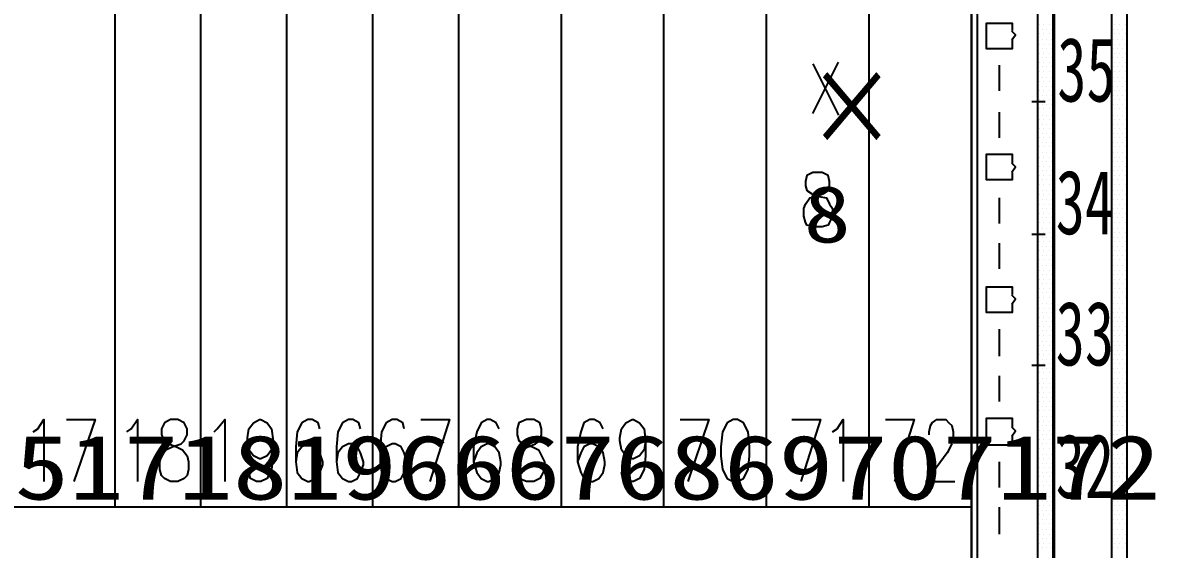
# Model space of a CAD drawing. Header units: metres. Extents: x 17 to 1264, y 17 to 859.
# Drawn here: x 389.1 to 497.2, y 530.9 to 581.2 of the extents above; entities that cross this region are included whole.
import ezdxf

# ---------------------------------------------------------------- set-up
doc = ezdxf.new("R2010")
doc.units = ezdxf.units.M
for name, color, linetype in [('LINES', 7, 'Continuous'), ('POLYLINES', 4, 'Continuous'), ('RECTS', 7, 'Continuous'), ('TEXTS', 3, 'Continuous')]:
    doc.layers.add(name, color=color, linetype=linetype)

msp = doc.modelspace()

# ---------------------------------------------------------------- linework, layer by layer
at = {"layer": 'LINES'}
for p, q in [((479.66, 144.86), (479.66, 740.16)), ((486.14, 581.04), (486.14, 581.04)), ((486.57, 581.04), (486.57, 581.04)), ((487.15, 581.04), (487.15, 581.04)), ((493.34, 581.04), (493.34, 581.04)), ((493.77, 581.04), (493.77, 581.04)), ((494.35, 581.04), (494.35, 581.04)), ((486.14, 580.18), (486.14, 580.18)), ((486.43, 580.61), (486.43, 580.61)), ((486.57, 580.18), (486.57, 580.18)), ((486.86, 580.61), (486.86, 580.61)), ((487.15, 580.18), (487.15, 580.18)), ((487.29, 580.61), (487.29, 580.61)), ((493.19, 580.61), (493.19, 580.61)), ((493.34, 580.18), (493.34, 580.18)), ((493.63, 580.61), (493.63, 580.61)), ((493.77, 580.18), (493.77, 580.18)), ((494.06, 580.61), (494.06, 580.61)), ((494.35, 580.18), (494.35, 580.18)), ((486.14, 579.17), (486.14, 579.17)), ((486.43, 579.6), (486.43, 579.6)), ((486.43, 578.74), (486.43, 578.74)), ((486.57, 579.17), (486.57, 579.17)), ((486.86, 579.6), (486.86, 579.6)), ((486.86, 578.74), (486.86, 578.74)), ((487.15, 579.17), (487.15, 579.17)), ((487.29, 579.6), (487.29, 579.6)), ((487.29, 578.74), (487.29, 578.74)), ((493.19, 579.6), (493.19, 579.6)), ((493.19, 578.74), (493.19, 578.74)), ((493.34, 579.17), (493.34, 579.17)), ((493.63, 579.6), (493.63, 579.6)), ((493.63, 578.74), (493.63, 578.74)), ((493.77, 579.17), (493.77, 579.17)), ((494.06, 579.6), (494.06, 579.6)), ((494.06, 578.74), (494.06, 578.74)), ((494.35, 579.17), (494.35, 579.17)), ((486.14, 578.3), (486.14, 578.3)), ((486.43, 577.87), (486.43, 577.87)), ((486.57, 578.3), (486.57, 578.3)), ((486.86, 577.87), (486.86, 577.87)), ((487.15, 578.3), (487.15, 578.3)), ((487.29, 577.87), (487.29, 577.87)), ((493.19, 577.87), (493.19, 577.87)), ((493.34, 578.3), (493.34, 578.3)), ((493.63, 577.87), (493.63, 577.87)), ((493.77, 578.3), (493.77, 578.3)), ((494.06, 577.87), (494.06, 577.87)), ((494.35, 578.3), (494.35, 578.3)), ((464.54, 572.54), (466.99, 577.44)), ((464.54, 577.3), (466.99, 572.4)), ((482.32, 577.15), (482.32, 574.7)), ((486.14, 577.44), (486.14, 577.44)), ((486.14, 576.58), (486.14, 576.58)), ((486.43, 577.01), (486.43, 577.01)), ((486.57, 577.44), (486.57, 577.44)), ((486.57, 576.58), (486.57, 576.58)), ((486.86, 577.01), (486.86, 577.01)), ((487.15, 577.44), (487.15, 577.44)), ((487.15, 576.58), (487.15, 576.58)), ((487.29, 577.01), (487.29, 577.01)), ((493.19, 577.01), (493.19, 577.01)), ((493.34, 577.44), (493.34, 577.44)), ((493.34, 576.58), (493.34, 576.58)), ((493.63, 577.01), (493.63, 577.01)), ((493.77, 577.44), (493.77, 577.44)), ((493.77, 576.58), (493.77, 576.58)), ((494.06, 577.01), (494.06, 577.01)), ((494.35, 577.44), (494.35, 577.44)), ((494.35, 576.58), (494.35, 576.58)), ((486.14, 575.57), (486.14, 575.57)), ((486.43, 576), (486.43, 576)), ((486.57, 575.57), (486.57, 575.57)), ((486.86, 576), (486.86, 576)), ((487.15, 575.57), (487.15, 575.57)), ((487.29, 576), (487.29, 576)), ((493.19, 576), (493.19, 576)), ((493.34, 575.57), (493.34, 575.57)), ((493.63, 576), (493.63, 576)), ((493.77, 575.57), (493.77, 575.57)), ((494.06, 576), (494.06, 576)), ((494.35, 575.57), (494.35, 575.57)), ((486.14, 574.7), (486.14, 574.7)), ((486.43, 575.14), (486.43, 575.14)), ((486.43, 574.27), (486.43, 574.27)), ((486.57, 574.7), (486.57, 574.7)), ((486.86, 575.14), (486.86, 575.14)), ((486.86, 574.27), (486.86, 574.27)), ((487.15, 574.7), (487.15, 574.7)), ((487.29, 575.14), (487.29, 575.14)), ((487.29, 574.27), (487.29, 574.27)), ((493.19, 575.14), (493.19, 575.14)), ((493.19, 574.27), (493.19, 574.27)), ((493.34, 574.7), (493.34, 574.7)), ((493.63, 575.14), (493.63, 575.14)), ((493.63, 574.27), (493.63, 574.27)), ((493.77, 574.7), (493.77, 574.7)), ((494.06, 575.14), (494.06, 575.14)), ((494.06, 574.27), (494.06, 574.27)), ((494.35, 574.7), (494.35, 574.7)), ((485.42, 573.7), (486.71, 573.7)), ((486.14, 573.84), (486.14, 573.84)), ((486.43, 573.41), (486.43, 573.41)), ((486.57, 573.84), (486.57, 573.84)), ((486.86, 573.41), (486.86, 573.41)), ((487.15, 573.84), (487.15, 573.84)), ((487.29, 573.41), (487.29, 573.41)), ((493.19, 573.41), (493.19, 573.41)), ((493.34, 573.84), (493.34, 573.84)), ((493.63, 573.41), (493.63, 573.41)), ((493.77, 573.84), (493.77, 573.84)), ((494.06, 573.41), (494.06, 573.41)), ((494.35, 573.84), (494.35, 573.84)), ((482.32, 572.69), (482.32, 570.24)), ((486.14, 572.98), (486.14, 572.98)), ((486.43, 572.4), (486.43, 572.4)), ((486.57, 572.98), (486.57, 572.98)), ((486.86, 572.4), (486.86, 572.4)), ((487.15, 572.98), (487.15, 572.98)), ((487.29, 572.4), (487.29, 572.4)), ((493.19, 572.4), (493.19, 572.4)), ((493.34, 572.98), (493.34, 572.98)), ((493.63, 572.4), (493.63, 572.4)), ((493.77, 572.98), (493.77, 572.98)), ((494.06, 572.4), (494.06, 572.4)), ((494.35, 572.98), (494.35, 572.98)), ((486.14, 571.97), (486.14, 571.97)), ((486.14, 571.1), (486.14, 571.1)), ((486.43, 571.54), (486.43, 571.54)), ((486.57, 571.97), (486.57, 571.97)), ((486.57, 571.1), (486.57, 571.1)), ((486.86, 571.54), (486.86, 571.54)), ((487.15, 571.97), (487.15, 571.97)), ((487.15, 571.1), (487.15, 571.1)), ((487.29, 571.54), (487.29, 571.54)), ((493.19, 571.54), (493.19, 571.54)), ((493.34, 571.97), (493.34, 571.97)), ((493.34, 571.1), (493.34, 571.1)), ((493.63, 571.54), (493.63, 571.54)), ((493.77, 571.97), (493.77, 571.97)), ((493.77, 571.1), (493.77, 571.1)), ((494.06, 571.54), (494.06, 571.54)), ((494.35, 571.97), (494.35, 571.97)), ((494.35, 571.1), (494.35, 571.1)), ((486.14, 570.24), (486.14, 570.24)), ((486.43, 570.67), (486.43, 570.67)), ((486.57, 570.24), (486.57, 570.24)), ((486.86, 570.67), (486.86, 570.67)), ((487.15, 570.24), (487.15, 570.24)), ((487.29, 570.67), (487.29, 570.67)), ((493.19, 570.67), (493.19, 570.67)), ((493.34, 570.24), (493.34, 570.24)), ((493.63, 570.67), (493.63, 570.67)), ((493.77, 570.24), (493.77, 570.24)), ((494.06, 570.67), (494.06, 570.67)), ((494.35, 570.24), (494.35, 570.24)), ((486.14, 569.38), (486.14, 569.38)), ((486.43, 569.81), (486.43, 569.81)), ((486.57, 569.38), (486.57, 569.38)), ((486.86, 569.81), (486.86, 569.81)), ((487.15, 569.38), (487.15, 569.38)), ((487.29, 569.81), (487.29, 569.81)), ((493.19, 569.81), (493.19, 569.81)), ((493.34, 569.38), (493.34, 569.38)), ((493.63, 569.81), (493.63, 569.81)), ((493.77, 569.38), (493.77, 569.38)), ((494.06, 569.81), (494.06, 569.81)), ((494.35, 569.38), (494.35, 569.38)), ((486.14, 568.37), (486.14, 568.37)), ((486.43, 568.8), (486.43, 568.8)), ((486.43, 567.94), (486.43, 567.94)), ((486.57, 568.37), (486.57, 568.37)), ((486.86, 568.8), (486.86, 568.8)), ((486.86, 567.94), (486.86, 567.94)), ((487.15, 568.37), (487.15, 568.37)), ((487.29, 568.8), (487.29, 568.8)), ((487.29, 567.94), (487.29, 567.94)), ((493.19, 568.8), (493.19, 568.8)), ((493.19, 567.94), (493.19, 567.94)), ((493.34, 568.37), (493.34, 568.37)), ((493.63, 568.8), (493.63, 568.8)), ((493.63, 567.94), (493.63, 567.94)), ((493.77, 568.37), (493.77, 568.37)), ((494.06, 568.8), (494.06, 568.8)), ((494.06, 567.94), (494.06, 567.94)), ((494.35, 568.37), (494.35, 568.37)), ((486.14, 567.5), (486.14, 567.5)), ((486.43, 567.07), (486.43, 567.07)), ((486.57, 567.5), (486.57, 567.5)), ((486.86, 567.07), (486.86, 567.07)), ((487.15, 567.5), (487.15, 567.5)), ((487.29, 567.07), (487.29, 567.07)), ((493.19, 567.07), (493.19, 567.07)), ((493.34, 567.5), (493.34, 567.5)), ((493.63, 567.07), (493.63, 567.07)), ((493.77, 567.5), (493.77, 567.5)), ((494.06, 567.07), (494.06, 567.07)), ((494.35, 567.5), (494.35, 567.5)), ((486.14, 566.64), (486.14, 566.64)), ((486.14, 565.78), (486.14, 565.78)), ((486.43, 566.21), (486.43, 566.21)), ((486.57, 566.64), (486.57, 566.64)), ((486.57, 565.78), (486.57, 565.78)), ((486.86, 566.21), (486.86, 566.21)), ((487.15, 566.64), (487.15, 566.64)), ((487.15, 565.78), (487.15, 565.78)), ((487.29, 566.21), (487.29, 566.21)), ((493.19, 566.21), (493.19, 566.21)), ((493.34, 566.64), (493.34, 566.64)), ((493.34, 565.78), (493.34, 565.78)), ((493.63, 566.21), (493.63, 566.21)), ((493.77, 566.64), (493.77, 566.64)), ((493.77, 565.78), (493.77, 565.78)), ((494.06, 566.21), (494.06, 566.21)), ((494.35, 566.64), (494.35, 566.64)), ((494.35, 565.78), (494.35, 565.78)), ((486.14, 564.77), (486.14, 564.77)), ((486.43, 565.2), (486.43, 565.2)), ((486.57, 564.77), (486.57, 564.77)), ((486.86, 565.2), (486.86, 565.2)), ((487.15, 564.77), (487.15, 564.77)), ((487.29, 565.2), (487.29, 565.2)), ((493.19, 565.2), (493.19, 565.2)), ((493.34, 564.77), (493.34, 564.77)), ((493.63, 565.2), (493.63, 565.2)), ((493.77, 564.77), (493.77, 564.77)), ((494.06, 565.2), (494.06, 565.2)), ((494.35, 564.77), (494.35, 564.77)), ((482.32, 564.48), (482.32, 562.03)), ((486.14, 563.9), (486.14, 563.9)), ((486.43, 564.34), (486.43, 564.34)), ((486.43, 563.47), (486.43, 563.47)), ((486.57, 563.9), (486.57, 563.9)), ((486.86, 564.34), (486.86, 564.34)), ((486.86, 563.47), (486.86, 563.47)), ((487.15, 563.9), (487.15, 563.9)), ((487.29, 564.34), (487.29, 564.34)), ((487.29, 563.47), (487.29, 563.47)), ((493.19, 564.34), (493.19, 564.34)), ((493.19, 563.47), (493.19, 563.47)), ((493.34, 563.9), (493.34, 563.9)), ((493.63, 564.34), (493.63, 564.34)), ((493.63, 563.47), (493.63, 563.47)), ((493.77, 563.9), (493.77, 563.9)), ((494.06, 564.34), (494.06, 564.34)), ((494.06, 563.47), (494.06, 563.47)), ((494.35, 563.9), (494.35, 563.9)), ((486.14, 563.04), (486.14, 563.04)), ((486.43, 562.61), (486.43, 562.61)), ((486.57, 563.04), (486.57, 563.04)), ((486.86, 562.61), (486.86, 562.61)), ((487.15, 563.04), (487.15, 563.04)), ((487.29, 562.61), (487.29, 562.61)), ((493.19, 562.61), (493.19, 562.61)), ((493.34, 563.04), (493.34, 563.04)), ((493.63, 562.61), (493.63, 562.61)), ((493.77, 563.04), (493.77, 563.04)), ((494.06, 562.61), (494.06, 562.61)), ((494.35, 563.04), (494.35, 563.04)), ((486.14, 562.18), (486.14, 562.18)), ((486.43, 561.6), (486.43, 561.6)), ((486.57, 562.18), (486.57, 562.18)), ((486.86, 561.6), (486.86, 561.6)), ((487.15, 562.18), (487.15, 562.18)), ((487.29, 561.6), (487.29, 561.6)), ((493.19, 561.6), (493.19, 561.6)), ((493.34, 562.18), (493.34, 562.18)), ((493.63, 561.6), (493.63, 561.6)), ((493.77, 562.18), (493.77, 562.18)), ((494.06, 561.6), (494.06, 561.6)), ((494.35, 562.18), (494.35, 562.18)), ((485.42, 561.02), (486.71, 561.02)), ((486.14, 561.17), (486.14, 561.17)), ((486.14, 560.3), (486.14, 560.3)), ((486.43, 560.74), (486.43, 560.74)), ((486.57, 561.17), (486.57, 561.17)), ((486.57, 560.3), (486.57, 560.3)), ((486.86, 560.74), (486.86, 560.74)), ((487.15, 561.17), (487.15, 561.17)), ((487.15, 560.3), (487.15, 560.3)), ((487.29, 560.74), (487.29, 560.74)), ((493.19, 560.74), (493.19, 560.74)), ((493.34, 561.17), (493.34, 561.17)), ((493.34, 560.3), (493.34, 560.3)), ((493.63, 560.74), (493.63, 560.74)), ((493.77, 561.17), (493.77, 561.17)), ((493.77, 560.3), (493.77, 560.3)), ((494.06, 560.74), (494.06, 560.74)), ((494.35, 561.17), (494.35, 561.17)), ((494.35, 560.3), (494.35, 560.3)), ((482.32, 560.16), (482.32, 557.71)), ((486.14, 559.44), (486.14, 559.44)), ((486.43, 559.87), (486.43, 559.87)), ((486.57, 559.44), (486.57, 559.44)), ((486.86, 559.87), (486.86, 559.87)), ((487.15, 559.44), (487.15, 559.44)), ((487.29, 559.87), (487.29, 559.87)), ((493.19, 559.87), (493.19, 559.87)), ((493.34, 559.44), (493.34, 559.44)), ((493.63, 559.87), (493.63, 559.87)), ((493.77, 559.44), (493.77, 559.44)), ((494.06, 559.87), (494.06, 559.87)), ((494.35, 559.44), (494.35, 559.44)), ((486.14, 558.58), (486.14, 558.58)), ((486.43, 559.01), (486.43, 559.01)), ((486.57, 558.58), (486.57, 558.58)), ((486.86, 559.01), (486.86, 559.01)), ((487.15, 558.58), (487.15, 558.58)), ((487.29, 559.01), (487.29, 559.01)), ((493.19, 559.01), (493.19, 559.01)), ((493.34, 558.58), (493.34, 558.58)), ((493.63, 559.01), (493.63, 559.01)), ((493.77, 558.58), (493.77, 558.58)), ((494.06, 559.01), (494.06, 559.01)), ((494.35, 558.58), (494.35, 558.58)), ((486.14, 557.57), (486.14, 557.57)), ((486.43, 558), (486.43, 558)), ((486.43, 557.14), (486.43, 557.14)), ((486.57, 557.57), (486.57, 557.57)), ((486.86, 558), (486.86, 558)), ((486.86, 557.14), (486.86, 557.14)), ((487.15, 557.57), (487.15, 557.57)), ((487.29, 558), (487.29, 558)), ((487.29, 557.14), (487.29, 557.14)), ((493.19, 558), (493.19, 558)), ((493.19, 557.14), (493.19, 557.14)), ((493.34, 557.57), (493.34, 557.57)), ((493.63, 558), (493.63, 558)), ((493.63, 557.14), (493.63, 557.14)), ((493.77, 557.57), (493.77, 557.57)), ((494.06, 558), (494.06, 558)), ((494.06, 557.14), (494.06, 557.14)), ((494.35, 557.57), (494.35, 557.57)), ((486.14, 556.7), (486.14, 556.7)), ((486.43, 556.27), (486.43, 556.27)), ((486.57, 556.7), (486.57, 556.7)), ((486.86, 556.27), (486.86, 556.27)), ((487.15, 556.7), (487.15, 556.7)), ((487.29, 556.27), (487.29, 556.27)), ((493.19, 556.27), (493.19, 556.27)), ((493.34, 556.7), (493.34, 556.7)), ((493.63, 556.27), (493.63, 556.27)), ((493.77, 556.7), (493.77, 556.7)), ((494.06, 556.27), (494.06, 556.27)), ((494.35, 556.7), (494.35, 556.7)), ((486.14, 555.84), (486.14, 555.84)), ((486.14, 554.98), (486.14, 554.98)), ((486.43, 555.41), (486.43, 555.41)), ((486.57, 555.84), (486.57, 555.84)), ((486.57, 554.98), (486.57, 554.98)), ((486.86, 555.41), (486.86, 555.41)), ((487.15, 555.84), (487.15, 555.84)), ((487.15, 554.98), (487.15, 554.98)), ((487.29, 555.41), (487.29, 555.41)), ((493.19, 555.41), (493.19, 555.41)), ((493.34, 555.84), (493.34, 555.84)), ((493.34, 554.98), (493.34, 554.98)), ((493.63, 555.41), (493.63, 555.41)), ((493.77, 555.84), (493.77, 555.84)), ((493.77, 554.98), (493.77, 554.98)), ((494.06, 555.41), (494.06, 555.41)), ((494.35, 555.84), (494.35, 555.84)), ((494.35, 554.98), (494.35, 554.98)), ((486.14, 553.97), (486.14, 553.97)), ((486.43, 554.4), (486.43, 554.4)), ((486.57, 553.97), (486.57, 553.97)), ((486.86, 554.4), (486.86, 554.4)), ((487.15, 553.97), (487.15, 553.97)), ((487.29, 554.4), (487.29, 554.4)), ((493.19, 554.4), (493.19, 554.4)), ((493.34, 553.97), (493.34, 553.97)), ((493.63, 554.4), (493.63, 554.4)), ((493.77, 553.97), (493.77, 553.97)), ((494.06, 554.4), (494.06, 554.4)), ((494.35, 553.97), (494.35, 553.97)), ((486.14, 553.1), (486.14, 553.1)), ((486.43, 553.54), (486.43, 553.54)), ((486.43, 552.67), (486.43, 552.67)), ((486.57, 553.1), (486.57, 553.1)), ((486.86, 553.54), (486.86, 553.54)), ((486.86, 552.67), (486.86, 552.67)), ((487.15, 553.1), (487.15, 553.1)), ((487.29, 553.54), (487.29, 553.54)), ((487.29, 552.67), (487.29, 552.67)), ((493.19, 553.54), (493.19, 553.54)), ((493.19, 552.67), (493.19, 552.67)), ((493.34, 553.1), (493.34, 553.1)), ((493.63, 553.54), (493.63, 553.54)), ((493.63, 552.67), (493.63, 552.67)), ((493.77, 553.1), (493.77, 553.1)), ((494.06, 553.54), (494.06, 553.54)), ((494.06, 552.67), (494.06, 552.67)), ((494.35, 553.1), (494.35, 553.1)), ((482.32, 551.95), (482.32, 549.36)), ((486.14, 552.24), (486.14, 552.24)), ((486.43, 551.81), (486.43, 551.81)), ((486.57, 552.24), (486.57, 552.24)), ((486.86, 551.81), (486.86, 551.81)), ((487.15, 552.24), (487.15, 552.24)), ((487.29, 551.81), (487.29, 551.81)), ((493.19, 551.81), (493.19, 551.81)), ((493.34, 552.24), (493.34, 552.24)), ((493.63, 551.81), (493.63, 551.81)), ((493.77, 552.24), (493.77, 552.24)), ((494.06, 551.81), (494.06, 551.81)), ((494.35, 552.24), (494.35, 552.24)), ((486.14, 551.38), (486.14, 551.38)), ((486.43, 550.8), (486.43, 550.8)), ((486.57, 551.38), (486.57, 551.38)), ((486.86, 550.8), (486.86, 550.8)), ((487.15, 551.38), (487.15, 551.38)), ((487.29, 550.8), (487.29, 550.8)), ((493.19, 550.8), (493.19, 550.8)), ((493.34, 551.38), (493.34, 551.38)), ((493.63, 550.8), (493.63, 550.8)), ((493.77, 551.38), (493.77, 551.38)), ((494.06, 550.8), (494.06, 550.8)), ((494.35, 551.38), (494.35, 551.38)), ((486.14, 550.37), (486.14, 550.37)), ((486.14, 549.5), (486.14, 549.5)), ((486.43, 549.94), (486.43, 549.94)), ((486.57, 550.37), (486.57, 550.37)), ((486.57, 549.5), (486.57, 549.5)), ((486.86, 549.94), (486.86, 549.94)), ((487.15, 550.37), (487.15, 550.37)), ((487.15, 549.5), (487.15, 549.5)), ((487.29, 549.94), (487.29, 549.94)), ((493.19, 549.94), (493.19, 549.94)), ((493.34, 550.37), (493.34, 550.37)), ((493.34, 549.5), (493.34, 549.5)), ((493.63, 549.94), (493.63, 549.94)), ((493.77, 550.37), (493.77, 550.37)), ((493.77, 549.5), (493.77, 549.5)), ((494.06, 549.94), (494.06, 549.94)), ((494.35, 550.37), (494.35, 550.37)), ((494.35, 549.5), (494.35, 549.5)), ((485.42, 548.5), (486.71, 548.5)), ((486.14, 548.64), (486.14, 548.64)), ((486.43, 549.07), (486.43, 549.07)), ((486.57, 548.64), (486.57, 548.64)), ((486.86, 549.07), (486.86, 549.07)), ((487.15, 548.64), (487.15, 548.64)), ((487.29, 549.07), (487.29, 549.07)), ((493.19, 549.07), (493.19, 549.07)), ((493.34, 548.64), (493.34, 548.64)), ((493.63, 549.07), (493.63, 549.07)), ((493.77, 548.64), (493.77, 548.64)), ((494.06, 549.07), (494.06, 549.07)), ((494.35, 548.64), (494.35, 548.64)), ((482.32, 547.49), (482.32, 545.04)), ((486.14, 547.78), (486.14, 547.78)), ((486.43, 548.21), (486.43, 548.21)), ((486.57, 547.78), (486.57, 547.78)), ((486.86, 548.21), (486.86, 548.21)), ((487.15, 547.78), (487.15, 547.78)), ((487.29, 548.21), (487.29, 548.21)), ((493.19, 548.21), (493.19, 548.21)), ((493.34, 547.78), (493.34, 547.78)), ((493.63, 548.21), (493.63, 548.21)), ((493.77, 547.78), (493.77, 547.78)), ((494.06, 548.21), (494.06, 548.21)), ((494.35, 547.78), (494.35, 547.78)), ((486.14, 546.77), (486.14, 546.77)), ((486.43, 547.2), (486.43, 547.2)), ((486.43, 546.34), (486.43, 546.34)), ((486.57, 546.77), (486.57, 546.77)), ((486.86, 547.2), (486.86, 547.2)), ((486.86, 546.34), (486.86, 546.34)), ((487.15, 546.77), (487.15, 546.77)), ((487.29, 547.2), (487.29, 547.2)), ((487.29, 546.34), (487.29, 546.34)), ((493.19, 547.2), (493.19, 547.2)), ((493.19, 546.34), (493.19, 546.34)), ((493.34, 546.77), (493.34, 546.77)), ((493.63, 547.2), (493.63, 547.2)), ((493.63, 546.34), (493.63, 546.34)), ((493.77, 546.77), (493.77, 546.77)), ((494.06, 547.2), (494.06, 547.2)), ((494.06, 546.34), (494.06, 546.34)), ((494.35, 546.77), (494.35, 546.77)), ((486.14, 545.9), (486.14, 545.9)), ((486.43, 545.47), (486.43, 545.47)), ((486.57, 545.9), (486.57, 545.9)), ((486.86, 545.47), (486.86, 545.47)), ((487.15, 545.9), (487.15, 545.9)), ((487.29, 545.47), (487.29, 545.47)), ((493.19, 545.47), (493.19, 545.47)), ((493.34, 545.9), (493.34, 545.9)), ((493.63, 545.47), (493.63, 545.47)), ((493.77, 545.9), (493.77, 545.9)), ((494.06, 545.47), (494.06, 545.47)), ((494.35, 545.9), (494.35, 545.9)), ((486.14, 545.04), (486.14, 545.04)), ((486.14, 544.18), (486.14, 544.18)), ((486.43, 544.61), (486.43, 544.61)), ((486.57, 545.04), (486.57, 545.04)), ((486.57, 544.18), (486.57, 544.18)), ((486.86, 544.61), (486.86, 544.61)), ((487.15, 545.04), (487.15, 545.04)), ((487.15, 544.18), (487.15, 544.18)), ((487.29, 544.61), (487.29, 544.61)), ((493.19, 544.61), (493.19, 544.61)), ((493.34, 545.04), (493.34, 545.04)), ((493.34, 544.18), (493.34, 544.18)), ((493.63, 544.61), (493.63, 544.61)), ((493.77, 545.04), (493.77, 545.04)), ((493.77, 544.18), (493.77, 544.18)), ((494.06, 544.61), (494.06, 544.61)), ((494.35, 545.04), (494.35, 545.04)), ((494.35, 544.18), (494.35, 544.18)), ((486.14, 543.17), (486.14, 543.17)), ((486.43, 543.6), (486.43, 543.6)), ((486.57, 543.17), (486.57, 543.17)), ((486.86, 543.6), (486.86, 543.6)), ((487.15, 543.17), (487.15, 543.17)), ((487.29, 543.6), (487.29, 543.6)), ((493.19, 543.6), (493.19, 543.6)), ((493.34, 543.17), (493.34, 543.17)), ((493.63, 543.6), (493.63, 543.6)), ((493.77, 543.17), (493.77, 543.17)), ((494.06, 543.6), (494.06, 543.6)), ((494.35, 543.17), (494.35, 543.17)), ((486.14, 542.3), (486.14, 542.3)), ((486.43, 542.74), (486.43, 542.74)), ((486.43, 541.87), (486.43, 541.87)), ((486.57, 542.3), (486.57, 542.3)), ((486.86, 542.74), (486.86, 542.74)), ((486.86, 541.87), (486.86, 541.87)), ((487.15, 542.3), (487.15, 542.3)), ((487.29, 542.74), (487.29, 542.74)), ((487.29, 541.87), (487.29, 541.87)), ((493.19, 542.74), (493.19, 542.74)), ((493.19, 541.87), (493.19, 541.87)), ((493.34, 542.3), (493.34, 542.3)), ((493.63, 542.74), (493.63, 542.74)), ((493.63, 541.87), (493.63, 541.87)), ((493.77, 542.3), (493.77, 542.3)), ((494.06, 542.74), (494.06, 542.74)), ((494.06, 541.87), (494.06, 541.87)), ((494.35, 542.3), (494.35, 542.3)), ((486.14, 541.44), (486.14, 541.44)), ((486.43, 541.01), (486.43, 541.01)), ((486.57, 541.44), (486.57, 541.44)), ((486.86, 541.01), (486.86, 541.01)), ((487.15, 541.44), (487.15, 541.44)), ((487.29, 541.01), (487.29, 541.01)), ((493.19, 541.01), (493.19, 541.01)), ((493.34, 541.44), (493.34, 541.44)), ((493.63, 541.01), (493.63, 541.01)), ((493.77, 541.44), (493.77, 541.44)), ((494.06, 541.01), (494.06, 541.01)), ((494.35, 541.44), (494.35, 541.44)), ((486.14, 540.58), (486.14, 540.58)), ((486.43, 540), (486.43, 540)), ((486.57, 540.58), (486.57, 540.58)), ((486.86, 540), (486.86, 540)), ((487.15, 540.58), (487.15, 540.58)), ((487.29, 540), (487.29, 540)), ((493.19, 540), (493.19, 540)), ((493.34, 540.58), (493.34, 540.58)), ((493.63, 540), (493.63, 540)), ((493.77, 540.58), (493.77, 540.58)), ((494.06, 540), (494.06, 540)), ((494.35, 540.58), (494.35, 540.58)), ((482.32, 539.28), (482.32, 536.83)), ((486.14, 539.57), (486.14, 539.57)), ((486.14, 538.7), (486.14, 538.7)), ((486.43, 539.14), (486.43, 539.14)), ((486.57, 539.57), (486.57, 539.57)), ((486.57, 538.7), (486.57, 538.7)), ((486.86, 539.14), (486.86, 539.14)), ((487.15, 539.57), (487.15, 539.57)), ((487.15, 538.7), (487.15, 538.7)), ((487.29, 539.14), (487.29, 539.14)), ((493.19, 539.14), (493.19, 539.14)), ((493.34, 539.57), (493.34, 539.57)), ((493.34, 538.7), (493.34, 538.7)), ((493.63, 539.14), (493.63, 539.14)), ((493.77, 539.57), (493.77, 539.57)), ((493.77, 538.7), (493.77, 538.7)), ((494.06, 539.14), (494.06, 539.14)), ((494.35, 539.57), (494.35, 539.57)), ((494.35, 538.7), (494.35, 538.7)), ((486.14, 537.84), (486.14, 537.84)), ((486.43, 538.27), (486.43, 538.27)), ((486.57, 537.84), (486.57, 537.84)), ((486.86, 538.27), (486.86, 538.27)), ((487.15, 537.84), (487.15, 537.84)), ((487.29, 538.27), (487.29, 538.27)), ((493.19, 538.27), (493.19, 538.27)), ((493.34, 537.84), (493.34, 537.84)), ((493.63, 538.27), (493.63, 538.27)), ((493.77, 537.84), (493.77, 537.84)), ((494.06, 538.27), (494.06, 538.27)), ((494.35, 537.84), (494.35, 537.84)), ((486.14, 536.98), (486.14, 536.98)), ((486.43, 537.41), (486.43, 537.41)), ((486.57, 536.98), (486.57, 536.98)), ((486.86, 537.41), (486.86, 537.41)), ((487.15, 536.98), (487.15, 536.98)), ((487.29, 537.41), (487.29, 537.41)), ((493.19, 537.41), (493.19, 537.41)), ((493.34, 536.98), (493.34, 536.98)), ((493.63, 537.41), (493.63, 537.41)), ((493.77, 536.98), (493.77, 536.98)), ((494.06, 537.41), (494.06, 537.41)), ((494.35, 536.98), (494.35, 536.98)), ((485.42, 535.82), (486.71, 535.82)), ((486.14, 535.97), (486.14, 535.97)), ((486.43, 536.4), (486.43, 536.4)), ((486.43, 535.54), (486.43, 535.54)), ((486.57, 535.97), (486.57, 535.97)), ((486.86, 536.4), (486.86, 536.4)), ((486.86, 535.54), (486.86, 535.54)), ((487.15, 535.97), (487.15, 535.97)), ((487.29, 536.4), (487.29, 536.4)), ((487.29, 535.54), (487.29, 535.54)), ((493.19, 536.4), (493.19, 536.4)), ((493.19, 535.54), (493.19, 535.54)), ((493.34, 535.97), (493.34, 535.97)), ((493.63, 536.4), (493.63, 536.4)), ((493.63, 535.54), (493.63, 535.54)), ((493.77, 535.97), (493.77, 535.97)), ((494.06, 536.4), (494.06, 536.4)), ((494.06, 535.54), (494.06, 535.54)), ((494.35, 535.97), (494.35, 535.97)), ((482.32, 534.96), (482.32, 532.37)), ((486.14, 535.1), (486.14, 535.1)), ((486.43, 534.67), (486.43, 534.67)), ((486.57, 535.1), (486.57, 535.1)), ((486.86, 534.67), (486.86, 534.67)), ((487.15, 535.1), (487.15, 535.1)), ((487.29, 534.67), (487.29, 534.67)), ((493.19, 534.67), (493.19, 534.67)), ((493.34, 535.1), (493.34, 535.1)), ((493.63, 534.67), (493.63, 534.67)), ((493.77, 535.1), (493.77, 535.1)), ((494.06, 534.67), (494.06, 534.67)), ((494.35, 535.1), (494.35, 535.1)), ((486.14, 534.24), (486.14, 534.24)), ((486.14, 533.38), (486.14, 533.38)), ((486.43, 533.81), (486.43, 533.81)), ((486.57, 534.24), (486.57, 534.24)), ((486.57, 533.38), (486.57, 533.38)), ((486.86, 533.81), (486.86, 533.81)), ((487.15, 534.24), (487.15, 534.24)), ((487.15, 533.38), (487.15, 533.38)), ((487.29, 533.81), (487.29, 533.81)), ((493.19, 533.81), (493.19, 533.81)), ((493.34, 534.24), (493.34, 534.24)), ((493.34, 533.38), (493.34, 533.38)), ((493.63, 533.81), (493.63, 533.81)), ((493.77, 534.24), (493.77, 534.24)), ((493.77, 533.38), (493.77, 533.38)), ((494.06, 533.81), (494.06, 533.81)), ((494.35, 534.24), (494.35, 534.24)), ((494.35, 533.38), (494.35, 533.38)), ((486.14, 532.37), (486.14, 532.37)), ((486.43, 532.8), (486.43, 532.8)), ((486.57, 532.37), (486.57, 532.37)), ((486.86, 532.8), (486.86, 532.8)), ((487.15, 532.37), (487.15, 532.37)), ((487.29, 532.8), (487.29, 532.8)), ((493.19, 532.8), (493.19, 532.8)), ((493.34, 532.37), (493.34, 532.37)), ((493.63, 532.8), (493.63, 532.8)), ((493.77, 532.37), (493.77, 532.37)), ((494.06, 532.8), (494.06, 532.8)), ((494.35, 532.37), (494.35, 532.37)), ((486.14, 531.5), (486.14, 531.5)), ((486.43, 531.94), (486.43, 531.94)), ((486.43, 531.07), (486.43, 531.07)), ((486.57, 531.5), (486.57, 531.5)), ((486.86, 531.94), (486.86, 531.94)), ((486.86, 531.07), (486.86, 531.07)), ((487.15, 531.5), (487.15, 531.5)), ((487.29, 531.94), (487.29, 531.94)), ((487.29, 531.07), (487.29, 531.07)), ((493.19, 531.94), (493.19, 531.94)), ((493.19, 531.07), (493.19, 531.07)), ((493.34, 531.5), (493.34, 531.5)), ((493.63, 531.94), (493.63, 531.94)), ((493.63, 531.07), (493.63, 531.07)), ((493.77, 531.5), (493.77, 531.5)), ((494.06, 531.94), (494.06, 531.94)), ((494.06, 531.07), (494.06, 531.07)), ((494.35, 531.5), (494.35, 531.5))]:
    msp.add_line(p, q, dxfattribs=at)
at = {"layer": 'POLYLINES'}
for points in [[(487.58, 741.74), (487.58, 598.18), (487.58, 144.86)], [(487.58, 741.74), (487.58, 598.18), (487.58, 144.86)], [(480.23, 722.88), (480.23, 583.92), (480.23, 144.86)], [(483.55, 579.6), (483.55, 578.74), (481.1, 578.74), (481.1, 581.18), (483.55, 581.18), (483.55, 580.46)], [(483.54, 579.57), (483.89, 580.07), (483.54, 580.42)], [(483.55, 566.93), (483.55, 566.21), (481.1, 566.21), (481.1, 568.66), (483.55, 568.66), (483.55, 567.79)], [(483.54, 566.96), (483.89, 567.46), (483.54, 567.81)], [(464.54, 566.93), (463.96, 566.64), (463.82, 566.06), (463.82, 565.63), (463.96, 565.2), (464.39, 564.91), (465.11, 564.62), (465.83, 564.48), (466.12, 563.9), (466.41, 563.47), (466.41, 562.75), (466.12, 562.18), (465.98, 561.89), (465.4, 561.74), (464.54, 561.74), (463.96, 561.89), (463.82, 562.18), (463.67, 562.75), (463.67, 563.47), (463.82, 563.9), (464.25, 564.48), (464.83, 564.62), (465.55, 564.91), (465.98, 565.2), (466.12, 565.63), (466.12, 566.06), (465.98, 566.64), (465.4, 566.93), (464.54, 566.93)], [(483.55, 554.4), (483.55, 553.54), (481.1, 553.54), (481.1, 555.98), (483.55, 555.98), (483.55, 555.26)], [(483.54, 554.35), (483.89, 554.84), (483.54, 555.2)], [(390.09, 542.16), (390.52, 542.45), (391.1, 543.31), (391.1, 537.41)], [(393.26, 543.31), (395.99, 543.31), (393.98, 537.41)], [(399.02, 542.16), (399.45, 542.45), (400.03, 543.31), (400.03, 537.41)], [(403.19, 543.31), (402.62, 543.02), (402.33, 542.45), (402.33, 541.87), (402.62, 541.3), (403.05, 541.01), (403.77, 540.72), (404.35, 540.43), (404.78, 539.86), (404.92, 539.28), (404.92, 538.56), (404.78, 537.98), (404.49, 537.7), (403.91, 537.41), (403.19, 537.41), (402.62, 537.7), (402.33, 537.98), (402.19, 538.56), (402.19, 539.28), (402.33, 539.86), (402.76, 540.43), (403.34, 540.72), (404.2, 541.01), (404.49, 541.3), (404.78, 541.87), (404.78, 542.45), (404.49, 543.02), (403.91, 543.31), (403.19, 543.31)], [(407.37, 542.16), (407.66, 542.45), (408.38, 543.31), (408.38, 537.41)], [(412.99, 541.3), (412.84, 540.43), (412.41, 539.86), (411.83, 539.57), (411.69, 539.57), (411.11, 539.86), (410.68, 540.43), (410.54, 541.3), (410.54, 541.58), (410.68, 542.45), (411.11, 543.02), (411.69, 543.31), (411.83, 543.31), (412.41, 543.02), (412.84, 542.45), (412.99, 541.3), (412.99, 539.86), (412.84, 538.56), (412.41, 537.7), (411.83, 537.41), (411.4, 537.41), (410.83, 537.7), (410.68, 538.27)], [(417.45, 542.45), (417.31, 543.02), (416.73, 543.31), (416.3, 543.31), (415.72, 543.02), (415.29, 542.16), (415.15, 540.72), (415.15, 539.28), (415.29, 538.27), (415.72, 537.7), (416.3, 537.41), (416.44, 537.41), (417.02, 537.7), (417.45, 538.27), (417.74, 538.99), (417.74, 539.28), (417.45, 540.14), (417.02, 540.72), (416.44, 541.01), (416.3, 541.01), (415.72, 540.72), (415.29, 540.14), (415.15, 539.28)], [(421.34, 542.45), (421.19, 543.02), (420.62, 543.31), (420.19, 543.31), (419.61, 543.02), (419.18, 542.16), (419.03, 540.72), (419.03, 539.28), (419.18, 538.27), (419.61, 537.7), (420.19, 537.41), (420.47, 537.41), (421.05, 537.7), (421.34, 538.27), (421.63, 538.99), (421.63, 539.28), (421.34, 540.14), (421.05, 540.72), (420.47, 541.01), (420.19, 541.01), (419.61, 540.72), (419.18, 540.14), (419.03, 539.28)], [(425.51, 542.45), (425.37, 543.02), (424.79, 543.31), (424.36, 543.31), (423.79, 543.02), (423.35, 542.16), (423.21, 540.72), (423.21, 539.28), (423.35, 538.27), (423.79, 537.7), (424.36, 537.41), (424.65, 537.41), (425.23, 537.7), (425.51, 538.27), (425.8, 538.99), (425.8, 539.28), (425.51, 540.14), (425.23, 540.72), (424.65, 541.01), (424.36, 541.01), (423.79, 540.72), (423.35, 540.14), (423.21, 539.28)], [(427.1, 543.31), (429.83, 543.31), (427.96, 537.41)], [(434.59, 542.45), (434.3, 543.02), (433.72, 543.31), (433.43, 543.31), (432.86, 543.02), (432.43, 542.16), (432.14, 540.72), (432.14, 539.28), (432.43, 538.27), (432.86, 537.7), (433.43, 537.41), (433.58, 537.41), (434.15, 537.7), (434.59, 538.27), (434.73, 538.99), (434.73, 539.28), (434.59, 540.14), (434.15, 540.72), (433.58, 541.01), (433.43, 541.01), (432.86, 540.72), (432.43, 540.14), (432.14, 539.28)], [(437.18, 543.31), (436.46, 543.02), (436.31, 542.45), (436.31, 541.87), (436.46, 541.3), (436.89, 541.01), (437.75, 540.72), (438.33, 540.43), (438.62, 539.86), (438.91, 539.28), (438.91, 538.56), (438.62, 537.98), (438.47, 537.7), (437.9, 537.41), (437.18, 537.41), (436.46, 537.7), (436.31, 537.98), (436.17, 538.56), (436.17, 539.28), (436.31, 539.86), (436.75, 540.43), (437.32, 540.72), (438.04, 541.01), (438.47, 541.3), (438.62, 541.87), (438.62, 542.45), (438.47, 543.02), (437.9, 543.31), (437.18, 543.31)], [(444.52, 542.45), (444.23, 543.02), (443.66, 543.31), (443.23, 543.31), (442.65, 543.02), (442.36, 542.16), (442.07, 540.72), (442.07, 539.28), (442.36, 538.27), (442.65, 537.7), (443.23, 537.41), (443.51, 537.41), (444.09, 537.7), (444.52, 538.27), (444.67, 538.99), (444.67, 539.28), (444.52, 540.14), (444.09, 540.72), (443.51, 541.01), (443.23, 541.01), (442.65, 540.72), (442.36, 540.14), (442.07, 539.28)], [(448.55, 541.3), (448.41, 540.43), (447.98, 539.86), (447.4, 539.57), (447.26, 539.57), (446.68, 539.86), (446.25, 540.43), (446.11, 541.3), (446.11, 541.58), (446.25, 542.45), (446.68, 543.02), (447.26, 543.31), (447.4, 543.31), (447.98, 543.02), (448.41, 542.45), (448.55, 541.3), (448.55, 539.86), (448.41, 538.56), (447.98, 537.7), (447.4, 537.41), (446.97, 537.41), (446.39, 537.7), (446.25, 538.27)], [(451.87, 543.31), (454.6, 543.31), (452.59, 537.41)], [(456.91, 543.31), (456.33, 543.02), (455.9, 542.16), (455.75, 540.72), (455.75, 539.86), (455.9, 538.56), (456.33, 537.7), (456.91, 537.41), (457.34, 537.41), (457.91, 537.7), (458.35, 538.56), (458.49, 539.86), (458.49, 540.72), (458.35, 542.16), (457.91, 543.02), (457.34, 543.31), (456.91, 543.31)], [(462.52, 543.31), (465.26, 543.31), (463.39, 537.41)], [(466.41, 542.16), (466.84, 542.45), (467.42, 543.31), (467.42, 537.41)], [(471.45, 543.31), (474.19, 543.31), (472.31, 537.41)], [(475.63, 541.87), (475.63, 542.16), (475.77, 542.74), (475.91, 543.02), (476.35, 543.31), (477.21, 543.31), (477.5, 543.02), (477.79, 542.74), (477.93, 542.16), (477.93, 541.58), (477.79, 541.01), (477.35, 540.14), (475.34, 537.41), (478.07, 537.41)], [(483.55, 541.73), (483.55, 540.86), (481.1, 540.86), (481.1, 543.46), (483.55, 543.46), (483.55, 542.59)], [(483.54, 541.73), (483.89, 542.23), (483.54, 542.58)]]:
    msp.add_lwpolyline(points, dxfattribs=at)
at = {"layer": 'RECTS'}
for points in [[(324.43, 756), (494.49, 756), (494.49, 132.34), (324.43, 132.34)], [(325.87, 754.56), (493.05, 754.56), (493.05, 133.78), (325.87, 133.78)], [(331.48, 741.74), (487.43, 741.74), (487.43, 143.42), (331.48, 143.42)], [(332.92, 740.16), (485.99, 740.16), (485.99, 144.86), (332.92, 144.86)], [(338.97, 652.18), (479.66, 652.18), (479.66, 384.77), (338.97, 384.77)], [(338.97, 632.3), (479.66, 632.3), (479.66, 384.77), (338.97, 384.77)], [(397.87, 632.3), (406.07, 632.3), (406.07, 534.96), (397.87, 534.96)], [(397.87, 632.3), (406.07, 632.3), (406.07, 534.96), (397.87, 534.96)], [(406.07, 632.3), (414.28, 632.3), (414.28, 534.96), (406.07, 534.96)], [(414.28, 632.3), (422.49, 632.3), (422.49, 534.96), (414.28, 534.96)], [(422.49, 632.3), (430.7, 632.3), (430.7, 534.96), (422.49, 534.96)], [(388.07, 630.14), (397.87, 630.14), (397.87, 534.96), (388.07, 534.96)], [(430.7, 630.14), (440.49, 630.14), (440.49, 534.96), (430.7, 534.96)], [(440.49, 630.14), (450.28, 630.14), (450.28, 534.96), (440.49, 534.96)], [(450.28, 630.14), (460.07, 630.14), (460.07, 534.96), (450.28, 534.96)], [(460.07, 630.14), (469.87, 630.14), (469.87, 534.96), (460.07, 534.96)], [(469.87, 630.14), (479.66, 630.14), (479.66, 534.96), (469.87, 534.96)]]:
    msp.add_lwpolyline(points, dxfattribs=at)

# ---------------------------------------------------------------- texts
at = {"layer": 'TEXTS'}
for s, height, width, p in [('35', 6.13, 0.666667, (487.87, 573.69)), ('×', 7.42, 0.848403, (463.96, 569.46)), ('34', 6.13, 0.666667, (487.72, 561.02)), ('8', 5.42, 1.211639, (463.67, 560.23)), ('33', 6.13, 0.666667, (487.72, 548.49)), ('32', 6.13, 0.666667, (487.72, 535.82)), ('616263646517181966676869707172', 6.17, 1.241336, (341.42, 535.68))]:
    msp.add_text(s, height=height, dxfattribs=dict(at, width=width)).set_placement(p)

doc.saveas('drawing.dxf')
